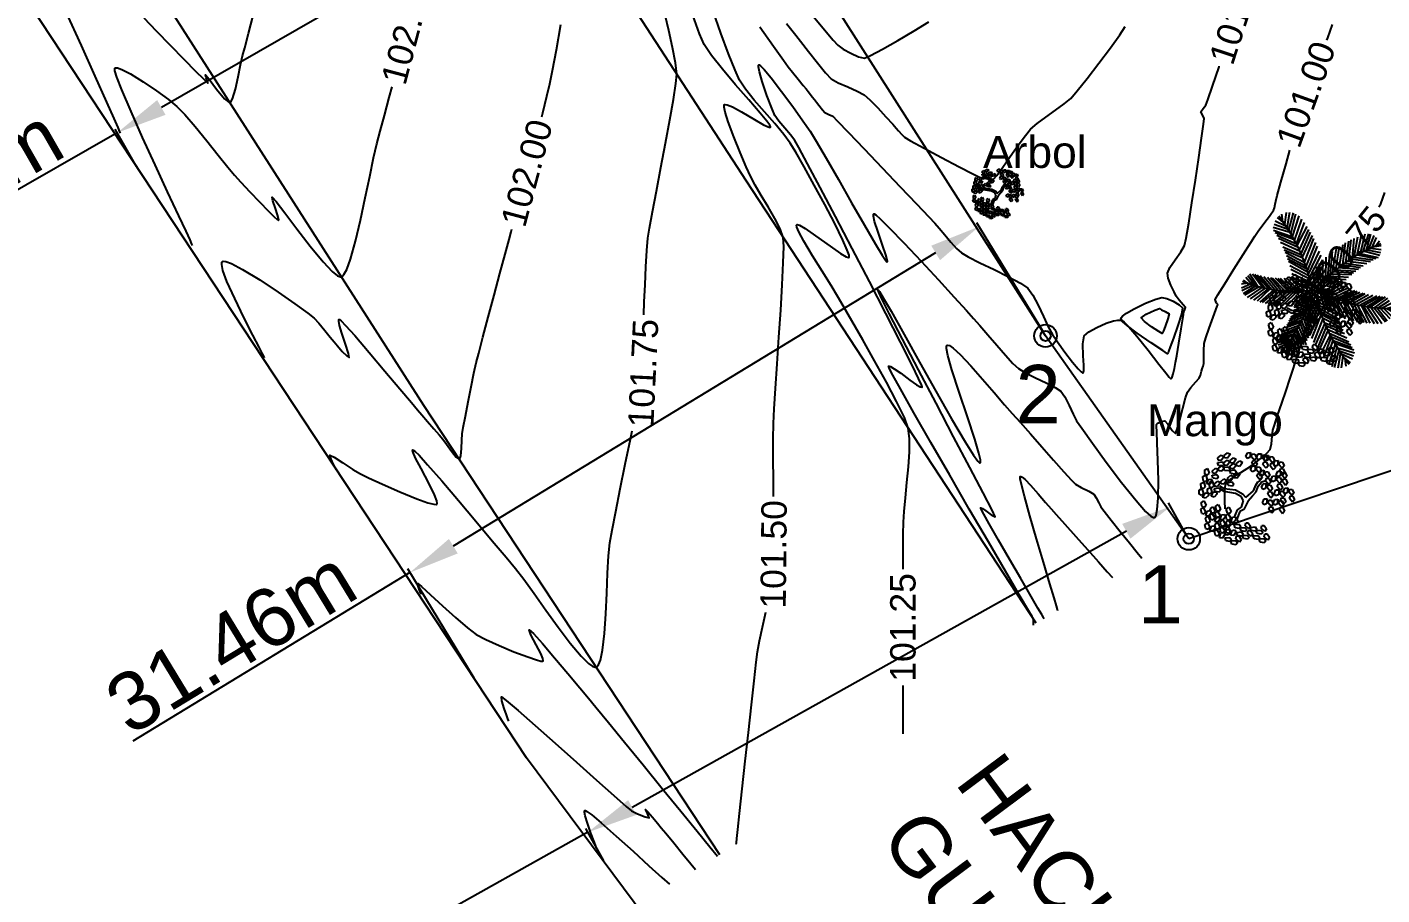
# Model space of a CAD drawing. Header units: millimetres. Extents: x 603733 to 1211550, y 1310999 to 2622648.
# Drawn here: x 603811.1 to 603875, y 1311088.3 to 1311129.2 of the extents above; entities that cross this region are included whole.
import ezdxf
from ezdxf.enums import TextEntityAlignment as Align

# ---------------------------------------------------------------- set-up
doc = ezdxf.new("R2010")
doc.units = ezdxf.units.MM
doc.header["$PDMODE"] = 32
doc.header["$PDSIZE"] = 0.3
for name, color, linetype in [('ARBOL', 3, 'Continuous'), ('BORDE CARRETERA', 8, 'Continuous'), ('CERCO', 6, 'Continuous'), ('CIRCULO', 1, 'Continuous'), ('CONT-MJR', 30, 'Continuous'), ('CONT-MNR', 56, 'Continuous'), ('COTAS', 3, 'Continuous'), ('PTOS PI', 7, 'Continuous'), ('TEXTO 2', 7, 'Continuous'), ('TEXTO ARB', 7, 'Continuous')]:
    doc.layers.add(name, color=color, linetype=linetype)
doc.styles.add('CURVAS DE NIVEL', font='arial.ttf', dxfattribs={"height": 1.2})
doc.styles.add('PI', font='arial.ttf', dxfattribs={"height": 0.4})
doc.styles.add('PUNTOS PI', font='arial.ttf', dxfattribs={"height": 2.75})
doc.dimstyles.new('COTAS LINDEROS', dxfattribs={"dimscale": 40, "dimtxt": 2.75, "dimasz": 0.06, "dimexe": 0.005, "dimexo": 0.005, "dimgap": 0.005, "dimtad": 2, "dimzin": 0, "dimdsep": 46, "dimtxsty": 'PUNTOS PI', "dimcen": 0.09, "dimclrd": 1, "dimclre": 1, "dimclrt": 3, "dimadec": 0, "dimazin": 0, "dimtfac": 1, "dimtofl": 0, "dimtmove": 0, "dimatfit": 3, "dimldrblk": 'ARCHTICK', "dimfxl": 1, "dimtolj": 1, "dimtzin": 0, "dimarcsym": 0})

# ---------------------------------------------------------------- blocks, each defined once
blk = doc.blocks.new('*U85')
at = {"layer": 'CONT-MJR', "elevation": 100.5, "flags": 128}
blk.add_lwpolyline([(605730.825, 1311081.598), (605730.807, 1311081.66), (605730.756, 1311081.834), (605730.645, 1311082.207), (605730.444, 1311082.874), (605730.138, 1311083.891), (605729.809, 1311085), (605729.495, 1311086.08), (605729.237, 1311087.01), (605729.097, 1311087.565), (605729.044, 1311087.829), (605729.039, 1311087.919), (605729.046, 1311087.935), (605729.067, 1311087.939), (605729.131, 1311087.91), (605729.274, 1311087.793), (605729.526, 1311087.534), (605729.89, 1311087.123), (605730.237, 1311086.715), (605730.496, 1311086.418), (605730.739, 1311086.149), (605731.153, 1311085.687), (605731.67, 1311085.108), (605732.22, 1311084.49), (605732.738, 1311083.909), (605733.153, 1311083.443), (605733.399, 1311083.167)], dxfattribs=at)
blk = doc.blocks.new('*U86')
at = {"layer": 'CONT-MNR', "elevation": 100.75, "flags": 128}
for points in [[(605745.984, 1311100.675), (605746.067, 1311100.813), (605746.26, 1311101.351)], [(605738.719, 1311086.405), (605738.719, 1311086.43), (605738.717, 1311086.509), (605738.708, 1311086.684), (605738.698, 1311086.977), (605738.705, 1311087.349), (605738.758, 1311087.607), (605738.951, 1311087.795), (605739.281, 1311088.016), (605739.631, 1311088.231), (605739.884, 1311088.397), (605740.116, 1311088.574), (605740.416, 1311088.808), (605740.692, 1311089.041), (605740.85, 1311089.215), (605740.913, 1311089.481), (605740.942, 1311089.839), (605740.974, 1311090.125), (605741.047, 1311090.364), (605741.198, 1311090.819), (605741.393, 1311091.395), (605741.598, 1311091.999), (605741.779, 1311092.534), (605741.904, 1311092.907), (605742.045, 1311093.35), (605742.237, 1311093.956), (605742.432, 1311094.575), (605742.583, 1311095.059), (605742.645, 1311095.258), (605742.646, 1311095.325), (605742.646, 1311095.393), (605742.682, 1311095.575), (605742.76, 1311095.965), (605742.804, 1311096.184)]]:
    blk.add_lwpolyline(points, dxfattribs=at)
at = {"layer": 'CONT-MNR', "color": 2, "insert": (605744.351, 1311098.465, 100.75), "char_height": 1.2, "attachment_point": 5, "rotation": 50.85796, "style": 'CURVAS DE NIVEL'}
blk.add_mtext('{100.75}', dxfattribs=at)
blk = doc.blocks.new('*U87')
at = {"layer": 'CONT-MNR', "elevation": 100.75, "flags": 128}
blk.add_lwpolyline([(605730.173, 1311081.222), (605730.144, 1311081.273), (605730.06, 1311081.417), (605729.88, 1311081.726), (605729.558, 1311082.279), (605729.066, 1311083.122), (605728.531, 1311084.04), (605728.015, 1311084.934), (605727.576, 1311085.701), (605727.322, 1311086.157), (605727.207, 1311086.372), (605727.175, 1311086.444), (605727.173, 1311086.456), (605727.189, 1311086.457), (605727.257, 1311086.424), (605727.419, 1311086.313), (605727.667, 1311086.132), (605727.855, 1311086.032), (605727.709, 1311086.342), (605727.288, 1311087.16), (605726.661, 1311088.36), (605725.897, 1311089.813), (605725.066, 1311091.395), (605724.236, 1311092.976), (605723.478, 1311094.431), (605722.859, 1311095.632), (605722.511, 1311096.326), (605722.36, 1311096.647), (605722.319, 1311096.751), (605722.319, 1311096.767), (605722.332, 1311096.758), (605722.395, 1311096.671), (605722.572, 1311096.381), (605722.939, 1311095.744), (605723.557, 1311094.645), (605724.286, 1311093.34), (605725.056, 1311091.968), (605725.797, 1311090.667), (605726.439, 1311089.577), (605726.834, 1311088.95), (605727.037, 1311088.669), (605727.12, 1311088.588), (605727.144, 1311088.583), (605727.161, 1311088.606), (605727.163, 1311088.72), (605727.094, 1311089.045), (605726.899, 1311089.705), (605726.548, 1311090.764), (605726.156, 1311091.916), (605725.809, 1311092.982), (605725.62, 1311093.653), (605725.558, 1311093.989), (605725.564, 1311094.112), (605725.584, 1311094.138), (605725.614, 1311094.146), (605725.699, 1311094.123), (605725.882, 1311094), (605726.209, 1311093.701), (605726.712, 1311093.169), (605727.266, 1311092.541), (605727.814, 1311091.9), (605728.3, 1311091.329), (605728.667, 1311090.912), (605729.035, 1311090.505), (605729.522, 1311089.955), (605730.069, 1311089.334), (605730.615, 1311088.714), (605731.101, 1311088.166), (605731.465, 1311087.762), (605731.648, 1311087.573), (605731.927, 1311087.417), (605732.286, 1311087.247), (605732.52, 1311087.111), (605732.632, 1311086.935), (605732.747, 1311086.693), (605732.845, 1311086.501), (605733.003, 1311086.297), (605733.337, 1311085.878), (605733.764, 1311085.347), (605734.203, 1311084.803), (605734.569, 1311084.349), (605734.781, 1311084.086)], dxfattribs=at)
blk = doc.blocks.new('*U88')
at = {"layer": 'CONT-MJR', "elevation": 101, "flags": 128}
for points in [[(605743.53, 1311108.543), (605743.571, 1311108.647), (605743.795, 1311109.277)], [(605729.661, 1311080.923), (605729.661, 1311080.932), (605729.661, 1311080.97), (605729.661, 1311081.052), (605729.661, 1311081.119), (605729.666, 1311081.206), (605729.635, 1311081.265), (605729.6, 1311081.328), (605729.439, 1311081.604), (605728.999, 1311082.354), (605728.344, 1311083.474), (605727.536, 1311084.858), (605726.637, 1311086.403), (605725.71, 1311088.002), (605724.816, 1311089.55), (605724.019, 1311090.944), (605723.38, 1311092.077), (605723.025, 1311092.725), (605722.871, 1311093.026), (605722.83, 1311093.125), (605722.828, 1311093.142), (605722.847, 1311093.148), (605722.916, 1311093.127), (605723.086, 1311093.028), (605723.397, 1311092.811), (605723.834, 1311092.492), (605724.146, 1311092.275), (605724.318, 1311092.176), (605724.389, 1311092.156), (605724.408, 1311092.162), (605724.408, 1311092.179), (605724.374, 1311092.275), (605724.243, 1311092.565), (605723.939, 1311093.192), (605723.388, 1311094.288), (605722.697, 1311095.637), (605721.919, 1311097.141), (605721.106, 1311098.699), (605720.314, 1311100.212), (605719.593, 1311101.579), (605718.999, 1311102.701), (605718.583, 1311103.478), (605718.4, 1311103.81), (605718.198, 1311104.07), (605717.919, 1311104.393), (605717.645, 1311104.717), (605717.458, 1311104.983), (605717.305, 1311105.337), (605717.08, 1311105.931), (605716.854, 1311106.588), (605716.723, 1311107.041), (605716.677, 1311107.277), (605716.68, 1311107.364), (605716.693, 1311107.383), (605716.713, 1311107.382), (605716.783, 1311107.333), (605716.954, 1311107.156), (605717.276, 1311106.767), (605717.774, 1311106.119), (605718.301, 1311105.404), (605718.774, 1311104.742), (605719.115, 1311104.253), (605719.407, 1311103.777), (605719.874, 1311102.973), (605720.452, 1311101.964), (605721.076, 1311100.869), (605721.683, 1311099.812), (605722.208, 1311098.912), (605722.527, 1311098.387), (605722.686, 1311098.147), (605722.746, 1311098.076), (605722.76, 1311098.07), (605722.77, 1311098.086), (605722.763, 1311098.171), (605722.698, 1311098.409), (605722.543, 1311098.866), (605722.314, 1311099.518), (605722.165, 1311099.981), (605722.108, 1311100.228), (605722.109, 1311100.321), (605722.123, 1311100.341), (605722.142, 1311100.34), (605722.221, 1311100.288), (605722.433, 1311100.101), (605722.859, 1311099.681), (605723.558, 1311098.956), (605724.36, 1311098.102), (605725.178, 1311097.219), (605725.922, 1311096.409), (605726.505, 1311095.771), (605726.838, 1311095.406), (605727.134, 1311095.072), (605727.514, 1311094.629), (605727.931, 1311094.141), (605728.34, 1311093.67), (605728.697, 1311093.28), (605728.956, 1311093.035), (605729.291, 1311092.83), (605729.76, 1311092.597), (605730.262, 1311092.361), (605730.695, 1311092.145), (605730.957, 1311091.973), (605731.147, 1311091.695), (605731.347, 1311091.294), (605731.539, 1311090.883), (605731.703, 1311090.574), (605731.947, 1311090.222), (605732.448, 1311089.517), (605733.107, 1311088.61), (605733.827, 1311087.653), (605734.51, 1311086.798), (605734.963, 1311086.288), (605735.216, 1311086.06), (605735.332, 1311085.998), (605735.372, 1311085.998), (605735.403, 1311086.019), (605735.456, 1311086.117), (605735.513, 1311086.384), (605735.555, 1311086.919), (605735.565, 1311087.77), (605735.544, 1311088.69), (605735.512, 1311089.533), (605735.491, 1311090.055), (605735.483, 1311090.31), (605735.484, 1311090.398), (605735.487, 1311090.413), (605735.506, 1311090.433), (605735.575, 1311090.479), (605735.715, 1311090.542), (605735.867, 1311090.573), (605736.012, 1311090.406), (605736.222, 1311090.117), (605736.375, 1311089.974), (605736.456, 1311090.168), (605736.583, 1311090.621), (605736.724, 1311091.173), (605736.852, 1311091.661), (605736.936, 1311091.925), (605737.107, 1311092.146), (605737.343, 1311092.404), (605737.49, 1311092.577), (605737.549, 1311092.725), (605737.607, 1311092.914), (605737.641, 1311093.03), (605737.682, 1311093.152), (605737.718, 1311093.274), (605737.717, 1311093.492), (605737.713, 1311093.891), (605737.73, 1311094.216), (605737.811, 1311094.484), (605737.972, 1311094.948), (605738.157, 1311095.461), (605738.285, 1311095.809), (605738.349, 1311095.984), (605738.37, 1311096.043), (605738.373, 1311096.052), (605738.371, 1311096.055), (605738.359, 1311096.071), (605738.33, 1311096.105), (605738.305, 1311096.135), (605738.271, 1311096.215), (605738.241, 1311096.304), (605738.371, 1311096.517), (605738.698, 1311097.039), (605739.129, 1311097.723), (605739.572, 1311098.424), (605739.934, 1311098.995), (605740.124, 1311099.29), (605740.286, 1311099.521), (605740.505, 1311099.823), (605740.704, 1311100.096), (605740.809, 1311100.239), (605740.915, 1311100.367), (605741.011, 1311100.499), (605741.044, 1311100.62), (605741.079, 1311100.797), (605741.109, 1311100.94), (605741.182, 1311101.206), (605741.356, 1311101.836), (605741.597, 1311102.703), (605741.778, 1311103.352)]]:
    blk.add_lwpolyline(points, dxfattribs=at)
at = {"layer": 'CONT-MJR', "color": 2, "insert": (605742.541, 1311105.989, 101), "char_height": 1.2, "attachment_point": 5, "rotation": 70.09814, "style": 'CURVAS DE NIVEL'}
blk.add_mtext('{101.00}', dxfattribs=at)
blk = doc.blocks.new('*U89')
at = {"layer": 'CONT-MJR', "elevation": 101, "flags": 128}
blk.add_lwpolyline([(605735.81, 1311094.813), (605735.807, 1311094.806), (605735.796, 1311094.78), (605735.772, 1311094.727), (605735.748, 1311094.684), (605735.588, 1311094.783), (605735.245, 1311095.013), (605734.906, 1311095.264), (605734.757, 1311095.43), (605734.985, 1311095.597), (605735.4, 1311095.788), (605735.626, 1311095.878), (605735.667, 1311095.844), (605735.709, 1311095.807), (605735.882, 1311095.737), (605736.071, 1311095.624), (605736.016, 1311095.388), (605735.886, 1311095.015)], close=True, dxfattribs=at)
blk = doc.blocks.new('*U90')
at = {"layer": 'CONT-MJR', "elevation": 101, "flags": 128}
blk.add_lwpolyline([(605709.021, 1311070.408), (605709.011, 1311070.438), (605708.977, 1311070.53), (605708.9, 1311070.735), (605708.767, 1311071.09), (605708.597, 1311071.573), (605708.497, 1311071.908), (605708.463, 1311072.087), (605708.467, 1311072.157), (605708.479, 1311072.173), (605708.498, 1311072.172), (605708.58, 1311072.126), (605708.803, 1311071.958), (605709.249, 1311071.584), (605709.964, 1311070.955), (605710.754, 1311070.243), (605711.509, 1311069.556), (605712.118, 1311069), (605712.472, 1311068.68)], dxfattribs=at)
blk = doc.blocks.new('*U91')
at = {"layer": 'CONT-MNR', "elevation": 101.25, "flags": 128}
for points in [[(605723.51, 1311083.557), (605723.511, 1311084.244), (605723.516, 1311085.213), (605723.523, 1311085.78), (605723.555, 1311086.288), (605723.617, 1311086.929), (605723.691, 1311087.648), (605723.759, 1311088.392), (605723.805, 1311089.104), (605723.809, 1311089.731), (605723.756, 1311090.217), (605723.57, 1311090.72), (605723.206, 1311091.476), (605722.719, 1311092.398), (605722.167, 1311093.4), (605721.604, 1311094.393), (605721.088, 1311095.29), (605720.674, 1311096.006), (605720.419, 1311096.453), (605720.119, 1311096.955), (605719.695, 1311097.629), (605719.233, 1311098.365), (605718.82, 1311099.051), (605718.582, 1311099.49), (605718.487, 1311099.716), (605718.474, 1311099.805), (605718.484, 1311099.828), (605718.513, 1311099.838), (605718.621, 1311099.805), (605718.888, 1311099.65), (605719.376, 1311099.309), (605720.061, 1311098.809), (605720.55, 1311098.469), (605720.82, 1311098.314), (605720.931, 1311098.282), (605720.961, 1311098.292), (605720.969, 1311098.312), (605720.957, 1311098.398), (605720.875, 1311098.63), (605720.665, 1311099.101), (605720.279, 1311099.879), (605719.81, 1311100.779), (605719.31, 1311101.704), (605718.836, 1311102.559), (605718.442, 1311103.249), (605718.183, 1311103.677), (605717.873, 1311104.093), (605717.445, 1311104.602), (605716.96, 1311105.159), (605716.481, 1311105.718), (605716.069, 1311106.234), (605715.787, 1311106.661), (605715.576, 1311107.127), (605715.269, 1311107.9), (605714.908, 1311108.868), (605714.539, 1311109.921)], [(605716.746, 1311109.168), (605717.386, 1311108.265), (605717.857, 1311107.596), (605718.079, 1311107.286), (605718.281, 1311107.037), (605718.55, 1311106.71), (605718.796, 1311106.411), (605718.931, 1311106.246), (605719.023, 1311106.124), (605719.135, 1311105.972), (605719.215, 1311105.867), (605719.32, 1311105.738), (605719.425, 1311105.611), (605719.533, 1311105.471), (605719.697, 1311105.262), (605719.819, 1311105.124), (605720.002, 1311105.035), (605720.187, 1311104.948), (605720.403, 1311104.728), (605720.931, 1311104.18), (605721.67, 1311103.409), (605722.519, 1311102.52), (605723.378, 1311101.619), (605724.146, 1311100.811), (605724.724, 1311100.203), (605725.009, 1311099.9), (605725.218, 1311099.661), (605725.48, 1311099.347), (605725.764, 1311099.012), (605726.036, 1311098.71), (605726.263, 1311098.496), (605726.582, 1311098.311), (605727.136, 1311098.035), (605727.81, 1311097.71), (605728.489, 1311097.374), (605729.055, 1311097.069), (605729.394, 1311096.835), (605729.632, 1311096.506), (605729.885, 1311096.027), (605730.136, 1311095.495), (605730.368, 1311095.003), (605730.562, 1311094.647), (605730.806, 1311094.291), (605731.149, 1311093.812), (605731.515, 1311093.332), (605731.773, 1311093.026), (605731.92, 1311092.883), (605731.987, 1311092.842), (605732.009, 1311092.841), (605732.029, 1311092.859), (605732.051, 1311092.948), (605732.051, 1311093.19), (605732.02, 1311093.631), (605731.992, 1311094.206), (605732.055, 1311094.584), (605732.276, 1311094.771), (605732.658, 1311094.982), (605733.104, 1311095.173), (605733.444, 1311095.282), (605733.658, 1311095.324), (605733.77, 1311095.328), (605733.814, 1311095.321), (605733.852, 1311095.305), (605733.958, 1311095.224), (605734.177, 1311095.001), (605734.551, 1311094.564), (605735.08, 1311093.901), (605735.588, 1311093.245), (605735.916, 1311092.827), (605736.083, 1311092.624), (605736.146, 1311092.56), (605736.16, 1311092.553), (605736.177, 1311092.564), (605736.211, 1311092.623), (605736.262, 1311092.78), (605736.324, 1311093.046), (605736.38, 1311093.316), (605736.434, 1311093.63), (605736.531, 1311094.229), (605736.64, 1311094.912), (605736.73, 1311095.477), (605736.769, 1311095.722), (605736.809, 1311095.824), (605736.84, 1311095.924), (605736.742, 1311096.046), (605736.55, 1311096.269), (605736.405, 1311096.461), (605736.305, 1311096.653), (605736.16, 1311096.967), (605736.035, 1311097.299), (605735.99, 1311097.548), (605736.111, 1311097.803), (605736.364, 1311098.165), (605736.634, 1311098.541), (605736.807, 1311098.843), (605736.881, 1311099.188), (605737.002, 1311099.903), (605737.153, 1311100.861), (605737.315, 1311101.936), (605737.472, 1311102.999), (605737.605, 1311103.924), (605737.697, 1311104.583), (605737.728, 1311104.85), (605737.646, 1311105.011), (605737.576, 1311105.166), (605737.68, 1311105.315), (605737.807, 1311105.47), (605737.9, 1311105.729), (605738.121, 1311106.37), (605738.43, 1311107.278), (605738.443, 1311107.316)], [(605723.51, 1311075.793), (605723.51, 1311075.873), (605723.51, 1311076.092), (605723.51, 1311076.549), (605723.509, 1311077.365), (605723.508, 1311078.066)]]:
    blk.add_lwpolyline(points, dxfattribs=at)
at = {"layer": 'CONT-MNR', "color": 2, "char_height": 1.2, "attachment_point": 5, "style": 'CURVAS DE NIVEL'}
for insert, rotation in [((605739.314, 1311109.919, 101.25), 71.76088), ((605723.507, 1311080.812, 101.25), 90.00215)]:
    blk.add_mtext('{101.25}', dxfattribs=dict(at, insert=insert, rotation=rotation))
blk = doc.blocks.new('*U92')
at = {"layer": 'CONT-MNR', "elevation": 101.25, "flags": 128}
blk.add_lwpolyline([(605736.018, 1311093.77), (605736.016, 1311093.767), (605736.008, 1311093.749), (605736.002, 1311093.738), (605735.771, 1311093.886), (605735.219, 1311094.248), (605734.563, 1311094.703), (605734.108, 1311095.05), (605733.878, 1311095.26), (605733.804, 1311095.361), (605733.796, 1311095.398), (605733.807, 1311095.431), (605733.871, 1311095.509), (605734.058, 1311095.649), (605734.425, 1311095.86), (605734.963, 1311096.118), (605735.449, 1311096.317), (605735.731, 1311096.396), (605735.963, 1311096.342), (605736.27, 1311096.211), (605736.55, 1311096.048), (605736.702, 1311095.898), (605736.658, 1311095.612), (605736.492, 1311095.076), (605736.279, 1311094.471), (605736.127, 1311094.057), (605736.048, 1311093.849), (605736.022, 1311093.78)], close=True, dxfattribs=at)
blk = doc.blocks.new('*U94')
at = {"layer": 'CONT-MNR', "elevation": 101.25, "flags": 128}
blk.add_lwpolyline([(605704.886, 1311076.392), (605704.878, 1311076.417), (605704.847, 1311076.499), (605704.778, 1311076.683), (605704.666, 1311076.988), (605704.551, 1311077.347), (605704.537, 1311077.529), (605704.764, 1311077.362), (605705.327, 1311076.883), (605706.131, 1311076.18), (605707.08, 1311075.34), (605708.081, 1311074.451), (605709.037, 1311073.6), (605709.853, 1311072.874), (605710.435, 1311072.361), (605710.688, 1311072.147), (605710.972, 1311072.01), (605711.33, 1311071.867), (605711.522, 1311071.818), (605711.439, 1311072.018), (605711.35, 1311072.207), (605711.452, 1311072.106), (605711.668, 1311071.857), (605711.91, 1311071.569), (605712.09, 1311071.352), (605712.303, 1311071.094), (605712.677, 1311070.637), (605713.106, 1311070.111), (605713.484, 1311069.648), (605713.705, 1311069.376)], dxfattribs=at)
blk = doc.blocks.new('*U95')
at = {"layer": 'CONT-MJR', "elevation": 101.5, "flags": 128}
for points in [[(605717.393, 1311087), (605717.386, 1311087.75), (605717.378, 1311088.801), (605717.376, 1311089.725), (605717.385, 1311090.441), (605717.417, 1311091.131), (605717.478, 1311092.101), (605717.557, 1311093.262), (605717.644, 1311094.524), (605717.73, 1311095.798), (605717.803, 1311096.995), (605717.853, 1311098.025), (605717.871, 1311098.799), (605717.845, 1311099.228), (605717.7, 1311099.63), (605717.446, 1311100.127), (605717.131, 1311100.67), (605716.806, 1311101.211), (605716.516, 1311101.702), (605716.311, 1311102.096), (605716.105, 1311102.566), (605715.821, 1311103.236), (605715.517, 1311103.986), (605715.251, 1311104.694), (605715.107, 1311105.149), (605715.057, 1311105.384), (605715.059, 1311105.476), (605715.073, 1311105.5), (605715.101, 1311105.511), (605715.203, 1311105.496), (605715.446, 1311105.392), (605715.882, 1311105.153), (605716.485, 1311104.795), (605716.91, 1311104.553), (605717.139, 1311104.446), (605717.228, 1311104.427), (605717.249, 1311104.436), (605717.252, 1311104.454), (605717.219, 1311104.528), (605717.082, 1311104.72), (605716.767, 1311105.102), (605716.225, 1311105.727), (605715.601, 1311106.442), (605714.982, 1311107.168), (605714.458, 1311107.827), (605714.116, 1311108.339), (605713.898, 1311108.845), (605713.576, 1311109.72)], [(605717.997, 1311109.325), (605718.25, 1311109.02), (605718.446, 1311108.782), (605718.668, 1311108.496), (605719.036, 1311108.016), (605719.461, 1311107.472), (605719.852, 1311106.994), (605720.12, 1311106.713), (605720.444, 1311106.53), (605720.895, 1311106.335), (605721.348, 1311106.143), (605721.679, 1311105.966), (605721.944, 1311105.726), (605722.314, 1311105.344), (605722.702, 1311104.925), (605723.02, 1311104.573), (605723.181, 1311104.395), (605723.299, 1311104.256), (605723.445, 1311104.085), (605723.571, 1311103.957), (605723.859, 1311103.794), (605724.503, 1311103.445), (605725.327, 1311103.005), (605726.154, 1311102.567), (605726.809, 1311102.227), (605727.114, 1311102.078), (605727.326, 1311102.025), (605727.594, 1311101.983), (605727.792, 1311101.994), (605727.937, 1311102.16), (605728.215, 1311102.543), (605728.569, 1311103.048), (605728.944, 1311103.58), (605729.284, 1311104.043), (605729.532, 1311104.343), (605729.834, 1311104.603), (605730.25, 1311104.909), (605730.704, 1311105.232), (605731.121, 1311105.538), (605731.424, 1311105.797), (605731.726, 1311106.145), (605732.202, 1311106.738), (605732.758, 1311107.457), (605733.305, 1311108.184), (605733.749, 1311108.802), (605734, 1311109.19)], [(605715.631, 1311070.568), (605715.639, 1311070.644), (605715.661, 1311070.848), (605715.707, 1311071.272), (605715.788, 1311072.024), (605715.912, 1311073.186), (605716.054, 1311074.499), (605716.201, 1311075.857), (605716.344, 1311077.158), (605716.471, 1311078.295), (605716.572, 1311079.166), (605716.637, 1311079.665), (605716.731, 1311080.174), (605716.867, 1311080.82), (605717.022, 1311081.526)]]:
    blk.add_lwpolyline(points, dxfattribs=at)
at = {"layer": 'CONT-MJR', "color": 2, "insert": (605717.402, 1311084.261, 101.5), "char_height": 1.2, "attachment_point": 5, "rotation": 89.39032, "style": 'CURVAS DE NIVEL'}
blk.add_mtext('{101.50}', dxfattribs=at)
blk = doc.blocks.new('*U96')
at = {"layer": 'CONT-MJR', "elevation": 101.5, "flags": 128}
blk.add_lwpolyline([(605700.751, 1311082.375), (605700.746, 1311082.391), (605700.725, 1311082.448), (605700.678, 1311082.572), (605700.615, 1311082.755), (605700.595, 1311082.885), (605700.768, 1311082.741), (605701.185, 1311082.356), (605701.749, 1311081.833), (605702.363, 1311081.275), (605702.93, 1311080.788), (605703.351, 1311080.473), (605703.797, 1311080.239), (605704.426, 1311079.954), (605705.124, 1311079.664), (605705.779, 1311079.415), (605706.195, 1311079.277), (605706.406, 1311079.225), (605706.485, 1311079.22), (605706.504, 1311079.228), (605706.513, 1311079.253), (605706.494, 1311079.351), (605706.395, 1311079.585), (605706.188, 1311079.986), (605705.935, 1311080.463), (605705.853, 1311080.699), (605706.047, 1311080.528), (605706.479, 1311080.046), (605707.053, 1311079.376), (605707.672, 1311078.641), (605708.236, 1311077.964), (605708.65, 1311077.47), (605708.998, 1311077.049), (605709.59, 1311076.327), (605710.357, 1311075.39), (605711.229, 1311074.322), (605712.138, 1311073.209), (605713.014, 1311072.135), (605713.787, 1311071.186), (605714.389, 1311070.448), (605714.751, 1311070.005)], dxfattribs=at)
blk = doc.blocks.new('*U97')
at = {"layer": 'CONT-MNR', "elevation": 101.75, "flags": 128}
for points in [[(605711.263, 1311095.567), (605711.286, 1311096.186), (605711.321, 1311096.996), (605711.363, 1311097.839), (605711.411, 1311098.606), (605711.461, 1311099.186), (605711.535, 1311099.663), (605711.675, 1311100.437), (605711.861, 1311101.421), (605712.073, 1311102.53), (605712.29, 1311103.678), (605712.494, 1311104.779), (605712.662, 1311105.747), (605712.777, 1311106.497), (605712.817, 1311106.943), (605712.759, 1311107.477), (605712.625, 1311108.203), (605712.451, 1311108.995), (605712.277, 1311109.727)], [(605719.268, 1311109.684), (605719.792, 1311109.034), (605720.2, 1311108.542), (605720.42, 1311108.303), (605720.68, 1311108.127), (605721.039, 1311107.925), (605721.405, 1311107.76), (605721.685, 1311107.696), (605721.976, 1311107.815), (605722.539, 1311108.114), (605723.259, 1311108.526), (605724.025, 1311108.979), (605724.723, 1311109.404)], [(605696.755, 1311088.231), (605696.744, 1311088.254), (605696.704, 1311088.333), (605696.614, 1311088.507), (605696.491, 1311088.763), (605696.439, 1311088.952), (605696.639, 1311088.855), (605697.055, 1311088.586), (605697.524, 1311088.277), (605697.885, 1311088.061), (605698.255, 1311087.883), (605698.926, 1311087.574), (605699.74, 1311087.213), (605700.543, 1311086.883), (605701.071, 1311086.695), (605701.348, 1311086.626), (605701.457, 1311086.624), (605701.485, 1311086.638), (605701.5, 1311086.671), (605701.487, 1311086.791), (605701.38, 1311087.078), (605701.127, 1311087.595), (605700.746, 1311088.31), (605700.486, 1311088.809), (605700.369, 1311089.072), (605700.347, 1311089.17), (605700.357, 1311089.191), (605700.374, 1311089.189), (605700.448, 1311089.135), (605700.648, 1311088.939), (605701.054, 1311088.497), (605701.728, 1311087.727), (605702.514, 1311086.806), (605703.334, 1311085.833), (605704.109, 1311084.906), (605704.76, 1311084.125), (605705.209, 1311083.587), (605705.596, 1311083.087), (605706.088, 1311082.406), (605706.644, 1311081.623), (605707.225, 1311080.816), (605707.792, 1311080.065), (605708.305, 1311079.448), (605708.65, 1311079.105), (605708.858, 1311078.961), (605708.967, 1311078.929), (605709.012, 1311078.934), (605709.053, 1311078.954), (605709.126, 1311079.039), (605709.22, 1311079.27), (605709.319, 1311079.739), (605709.409, 1311080.524), (605709.47, 1311081.448), (605709.515, 1311082.425), (605709.554, 1311083.369), (605709.6, 1311084.193), (605709.662, 1311084.811), (605709.767, 1311085.411), (605709.937, 1311086.287), (605710.15, 1311087.352), (605710.388, 1311088.519), (605710.63, 1311089.7), (605710.711, 1311090.097)]]:
    blk.add_lwpolyline(points, dxfattribs=at)
at = {"layer": 'CONT-MNR', "color": 2, "insert": (605711.244, 1311092.82, 101.75), "char_height": 1.2, "attachment_point": 5, "rotation": 87.29875, "style": 'CURVAS DE NIVEL'}
blk.add_mtext('{101.75}', dxfattribs=at)
blk = doc.blocks.new('*U98')
at = {"layer": 'CONT-MJR', "elevation": 102, "flags": 128}
for points in [[(605706.441, 1311104.918), (605706.493, 1311105.12), (605706.688, 1311105.895), (605706.826, 1311106.486), (605706.951, 1311107.114), (605707.135, 1311108.092), (605707.353, 1311109.291)], [(605693.354, 1311093.537), (605693.331, 1311093.588), (605693.259, 1311093.734), (605693.097, 1311094.05), (605692.806, 1311094.611), (605692.376, 1311095.452), (605691.941, 1311096.338), (605691.577, 1311097.151), (605691.387, 1311097.67), (605691.329, 1311097.943), (605691.34, 1311098.055), (605691.361, 1311098.087), (605691.397, 1311098.104), (605691.516, 1311098.096), (605691.796, 1311097.993), (605692.318, 1311097.717), (605693.125, 1311097.22), (605693.988, 1311096.644), (605694.785, 1311096.087), (605695.394, 1311095.645), (605695.694, 1311095.416), (605695.922, 1311095.176), (605696.198, 1311094.84), (605696.457, 1311094.511), (605696.635, 1311094.294), (605696.802, 1311094.102), (605697.024, 1311093.848), (605697.232, 1311093.632), (605697.352, 1311093.558), (605697.317, 1311093.755), (605697.177, 1311094.19), (605697.006, 1311094.708), (605696.897, 1311095.075), (605696.856, 1311095.27), (605696.857, 1311095.342), (605696.868, 1311095.358), (605696.886, 1311095.353), (605696.966, 1311095.289), (605697.181, 1311095.07), (605697.609, 1311094.594), (605698.292, 1311093.802), (605699.039, 1311092.919), (605699.74, 1311092.082), (605700.287, 1311091.426), (605700.569, 1311091.09), (605700.779, 1311090.848), (605701.055, 1311090.53), (605701.346, 1311090.195), (605701.601, 1311089.9), (605701.769, 1311089.704), (605701.95, 1311089.461), (605702.185, 1311089.133), (605702.407, 1311088.85), (605702.553, 1311088.744), (605702.617, 1311088.91), (605702.648, 1311089.263), (605702.665, 1311089.659), (605702.687, 1311089.957), (605702.739, 1311090.247), (605702.839, 1311090.781), (605702.97, 1311091.457), (605703.111, 1311092.172), (605703.244, 1311092.823), (605703.35, 1311093.31), (605703.465, 1311093.768), (605703.663, 1311094.522), (605703.915, 1311095.469), (605704.194, 1311096.505), (605704.47, 1311097.529), (605704.716, 1311098.437), (605704.903, 1311099.128), (605705.003, 1311099.497), (605705.037, 1311099.624)]]:
    blk.add_lwpolyline(points, dxfattribs=at)
at = {"layer": 'CONT-MJR', "color": 2, "insert": (605705.742, 1311102.27, 102), "char_height": 1.2, "attachment_point": 5, "rotation": 75.0023, "style": 'CURVAS DE NIVEL'}
blk.add_mtext('{102.00}', dxfattribs=at)
blk = doc.blocks.new('*U99')
at = {"layer": 'CONT-MNR', "elevation": 102.25, "flags": 128}
blk.add_lwpolyline([(605689.954, 1311098.843), (605689.923, 1311098.913), (605689.834, 1311099.108), (605689.644, 1311099.518), (605689.302, 1311100.25), (605688.773, 1311101.383), (605688.184, 1311102.654), (605687.589, 1311103.953), (605687.046, 1311105.17), (605686.61, 1311106.194), (605686.376, 1311106.801), (605686.287, 1311107.094), (605686.274, 1311107.2), (605686.284, 1311107.223), (605686.312, 1311107.237), (605686.404, 1311107.233), (605686.619, 1311107.157), (605687.015, 1311106.951), (605687.618, 1311106.578), (605688.25, 1311106.148), (605688.814, 1311105.736), (605689.213, 1311105.417), (605689.582, 1311105.039), (605690.074, 1311104.464), (605690.622, 1311103.791), (605691.16, 1311103.118), (605691.62, 1311102.544), (605691.936, 1311102.168), (605692.238, 1311101.837), (605692.653, 1311101.389), (605693.111, 1311100.904), (605693.537, 1311100.463), (605693.809, 1311100.197), (605693.947, 1311100.075), (605693.999, 1311100.041), (605694.012, 1311100.04), (605694.02, 1311100.053), (605694.015, 1311100.118), (605693.969, 1311100.288), (605693.866, 1311100.588), (605693.743, 1311100.952), (605693.718, 1311101.133), (605693.895, 1311100.93), (605694.306, 1311100.383), (605694.87, 1311099.63), (605695.502, 1311098.812), (605696.12, 1311098.069), (605696.549, 1311097.623), (605696.804, 1311097.421), (605696.932, 1311097.368), (605696.982, 1311097.368), (605697.022, 1311097.386), (605697.104, 1311097.471), (605697.233, 1311097.711), (605697.413, 1311098.208), (605697.646, 1311099.048), (605697.88, 1311100.042), (605698.107, 1311101.093), (605698.317, 1311102.108), (605698.505, 1311102.991), (605698.66, 1311103.648), (605698.82, 1311104.248), (605699.019, 1311104.991), (605699.243, 1311105.831), (605699.378, 1311106.336)], dxfattribs=at)
at = {"layer": 'CONT-MNR', "color": 2, "insert": (605700.085, 1311108.988, 102.25), "char_height": 1.2, "attachment_point": 5, "rotation": 75.13187, "style": 'CURVAS DE NIVEL'}
blk.add_mtext('{102.25}', dxfattribs=at)
blk = doc.blocks.new('*U100')
at = {"layer": 'CONT-MJR', "elevation": 102.5, "flags": 128}
for points in [[(605686.554, 1311104.148), (605686.523, 1311104.219), (605686.435, 1311104.415), (605686.246, 1311104.839), (605685.9, 1311105.611), (605685.347, 1311106.844), (605684.701, 1311108.285), (605684.006, 1311109.842)], [(605687.656, 1311109.592), (605688.233, 1311108.988), (605688.887, 1311108.312), (605689.538, 1311107.646), (605690.107, 1311107.071), (605690.447, 1311106.731), (605690.609, 1311106.575), (605690.663, 1311106.526), (605690.672, 1311106.521), (605690.675, 1311106.535), (605690.656, 1311106.609), (605690.601, 1311106.77), (605690.567, 1311106.908), (605690.733, 1311106.7), (605691.086, 1311106.231), (605691.468, 1311105.768), (605691.723, 1311105.575), (605691.843, 1311105.776), (605691.974, 1311106.234), (605692.104, 1311106.815), (605692.222, 1311107.382), (605692.317, 1311107.798), (605692.417, 1311108.186), (605692.589, 1311108.856), (605692.809, 1311109.71)]]:
    blk.add_lwpolyline(points, dxfattribs=at)
blk = doc.blocks.new('*D142')
at = {"layer": 'COTAS', "color": 1, "lineweight": -2, "transparency": 16777216}
for p, q in [((603865.817, 1311105.251), (603864.965, 1311106.774)), ((603862.968, 1311105.429), (603839.633, 1311092.383)), ((603838.292, 1311089.863), (603837.44, 1311091.387)), ((603837.538, 1311091.212), (603816.859, 1311079.652))]:
    blk.add_line(p, q, dxfattribs=at)
at = {"layer": 'COTAS', "color": 1, "transparency": 16777216}
for points in [[(603862.773, 1311105.778), (603863.163, 1311105.079), (603865.063, 1311106.6)], [(603839.438, 1311092.732), (603839.828, 1311092.034), (603837.538, 1311091.212)]]:
    blk.add_solid(points, dxfattribs=at)
at = {"layer": 'Defpoints', "color": 0, "transparency": 16777216}
for p in [(603865.915, 1311105.076), (603837.538, 1311091.212), (603838.39, 1311089.688)]:
    blk.add_point(p, dxfattribs=at)
at = {"layer": 'COTAS', "color": 3, "transparency": 16777216, "insert": (603821.664, 1311084.177), "char_height": 2.75, "attachment_point": 5, "rotation": 29.20692, "style": 'PUNTOS PI'}
blk.add_mtext('\\A1;31.53m', dxfattribs=at)
blk = doc.blocks.new('_ArchTick')
at = {"color": 0, "linetype": 'ByBlock', "const_width": 0.15}
blk.add_lwpolyline([(-0.5, -0.5), (0.5, 0.5)], dxfattribs=at)
blk = doc.blocks.new('*D144')
at = {"layer": 'COTAS', "color": 1, "lineweight": -2, "transparency": 16777216}
for p, q in [((603859.05, 1311114.825), (603855.91, 1311119.99)), ((603853.963, 1311118.572), (603831.182, 1311104.724)), ((603829.131, 1311103.477), (603816.042, 1311095.521)), ((603832.167, 1311098.484), (603829.027, 1311103.648))]:
    blk.add_line(p, q, dxfattribs=at)
at = {"layer": 'COTAS', "color": 1, "transparency": 16777216}
for points in [[(603853.755, 1311118.914), (603854.171, 1311118.23), (603856.014, 1311119.819)], [(603830.974, 1311105.066), (603831.39, 1311104.382), (603829.131, 1311103.477)]]:
    blk.add_solid(points, dxfattribs=at)
at = {"layer": 'Defpoints', "color": 0, "transparency": 16777216}
for p in [(603859.154, 1311114.654), (603829.131, 1311103.477), (603832.271, 1311098.313)]:
    blk.add_point(p, dxfattribs=at)
at = {"layer": 'COTAS', "color": 3, "transparency": 16777216, "insert": (603820.679, 1311100.218), "char_height": 2.75, "attachment_point": 5, "rotation": 31.29439, "style": 'PUNTOS PI'}
blk.add_mtext('\\A1;31.46m', dxfattribs=at)
blk = doc.blocks.new('*D147')
at = {"layer": 'COTAS', "color": 1, "lineweight": -2, "transparency": 16777216}
for p, q in [((603843.941, 1311138.547), (603842.926, 1311140.317)), ((603840.944, 1311138.949), (603817.393, 1311125.443)), ((603815.311, 1311124.249), (603802.024, 1311116.628)), ((603816.227, 1311122.653), (603815.212, 1311124.422))]:
    blk.add_line(p, q, dxfattribs=at)
at = {"layer": 'COTAS', "color": 1, "transparency": 16777216}
for points in [[(603840.745, 1311139.296), (603841.143, 1311138.602), (603843.025, 1311140.143)], [(603817.194, 1311125.79), (603817.592, 1311125.096), (603815.311, 1311124.249)]]:
    blk.add_solid(points, dxfattribs=at)
at = {"layer": 'Defpoints', "color": 0, "transparency": 16777216}
for p in [(603844.04, 1311138.374), (603815.311, 1311124.249), (603816.326, 1311122.479)]:
    blk.add_point(p, dxfattribs=at)
at = {"layer": 'COTAS', "color": 3, "transparency": 16777216, "insert": (603806.779, 1311121.205), "char_height": 2.75, "attachment_point": 5, "rotation": 29.83547, "style": 'PUNTOS PI'}
blk.add_mtext('\\A1;31.95m', dxfattribs=at)
blk = doc.blocks.new('L', base_point=(1.368, 0.591))
for p, q in [((1.281, 0.65), (1.312, 0.675)), ((1.312, 0.675), (1.342, 0.621)), ((1.275, 0.567), (1.306, 0.592)), ((1.288, 0.517), (1.275, 0.567)), ((1.294, 0.6), (1.281, 0.65)), ((1.317, 0.508), (1.288, 0.517)), ((1.322, 0.591), (1.294, 0.6)), ((1.306, 0.592), (1.336, 0.538)), ((1.336, 0.538), (1.317, 0.508)), ((1.342, 0.621), (1.322, 0.591)), ((1.337, 0.489), (1.356, 0.548)), ((1.356, 0.548), (1.391, 0.554)), ((1.404, 0.527), (1.376, 0.484)), ((1.391, 0.554), (1.404, 0.527)), ((1.376, 0.484), (1.337, 0.489))]:
    blk.add_line(p, q)
blk = doc.blocks.new('TREE-11')
for p, q in [((-28.6, 17.4), (-34.8, 21.1)), ((15.2, 14.4), (18.6, 22.5)), ((18.6, 22.5), (21.7, 27.4)), ((19.3, 12.6), (22.4, 21.4)), ((21.7, 27.4), (25.2, 29.6)), ((22.4, 21.4), (27.6, 27.7)), ((25.2, 29.6), (26.6, 33.6)), ((27.6, 27.7), (33.5, 29.6)), ((-28.6, 13.3), (-35.2, 17.7)), ((-11.4, 15.2), (-28.6, 17.4)), ((-11.7, 10.3), (-28.6, 13.3)), ((-2.4, 5.5), (-11.7, 10.3)), ((0, 8.9), (-11.4, 15.2)), ((0, 0), (-3.1, -10.3)), ((0, 0), (-2.4, 5.5)), ((3.8, 4.1), (0, 8.9)), ((3.8, 4.1), (15.2, 14.4)), ((7.2, -0.7), (13.8, 6.7)), ((13.8, 6.7), (19.3, 12.6)), ((-9, -14), (-13.8, -25.9)), ((-5.2, -16.3), (-9.7, -27.7)), ((-3.1, -10.3), (-9, -14)), ((0.7, -13.7), (-5.2, -16.3)), ((7.2, -0.7), (0.7, -13.7)), ((-9.7, -27.7), (-6.9, -33.6))]:
    blk.add_line(p, q)
for p, xscale, yscale, zscale, rotation in [((-25.5, 58.4), 120, 120, 120, 295.0165150851705), ((-16.6, 51), 120, 120, 120, 295.0165150851705), ((-7.2, 46.2), 120, 120, 120, 295.0165150851705), ((9.3, 58.4), 119.9999999999999, 119.9999999999999, 119.9999999999999, 190.1248425347957), ((25.5, 56.6), 119.9999999999999, 119.9999999999999, 119.9999999999999, 190.1248425347957), ((36.2, 54.3), 119.9999999999999, 119.9999999999999, 119.9999999999999, 190.1248425347957), ((50.4, 46.6), 119.9999999999999, 119.9999999999999, 119.9999999999999, 190.1248425347957), ((-48.6, 36.2), 119.9999999999998, 119.9999999999998, 119.9999999999998, 347.8021081598379), ((-33.8, 39.2), 120, 120, 120, 295.0165150851705), ((-11, 28.5), 120, 120, 120, 295.0165150851705), ((16.6, 38.8), 119.9999999999999, 119.9999999999999, 119.9999999999999, 190.1248425347957), ((29.3, 32.2), 119.9999999999999, 119.9999999999999, 119.9999999999999, 190.1248425347957), ((54.5, 31), 119.9999999999999, 119.9999999999999, 119.9999999999999, 190.1248425347957), ((-54.2, 15.9), 119.9999999999998, 119.9999999999998, 119.9999999999998, 347.8021081598379), ((-41.7, 17.7), 119.9999999999998, 119.9999999999998, 119.9999999999998, 347.8021081598379), ((-30.7, 19.6), 120, 120, 120, 295.0165150851705), ((32.8, 12.2), 119.9999999999999, 119.9999999999999, 119.9999999999999, 190.1248425347957), ((46.9, 23.7), 119.9999999999999, 119.9999999999999, 119.9999999999999, 190.1248425347957), ((64.9, 5.9), 119.9999999999999, 119.9999999999999, 119.9999999999999, 190.1248425347957), ((34.1, -10.3), 119.9999999999999, 119.9999999999999, 119.9999999999999, 190.1248425347957), ((50, -11.1), 119.9999999999999, 119.9999999999999, 119.9999999999999, 190.1248425347957), ((51.7, 3), 119.9999999999999, 119.9999999999999, 119.9999999999999, 190.1248425347957), ((-1.4, -34), 119.9999999999998, 119.9999999999998, 119.9999999999998, 66.16076666471409), ((2.1, -45.5), 119.9999999999998, 119.9999999999998, 119.9999999999998, 66.16076666471409), ((22.4, -38.1), 119.9999999999998, 119.9999999999998, 119.9999999999998, 66.16076666471409), ((-15.2, -53.6), 119.9999999999998, 119.9999999999998, 119.9999999999998, 66.16076666471409), ((26.9, -50.6), 119.9999999999998, 119.9999999999998, 119.9999999999998, 66.16076666471409)]:
    blk.add_blockref('L', p, dxfattribs=dict(xscale=xscale, yscale=yscale, zscale=zscale, rotation=rotation))
at = {"xscale": 120, "yscale": 120, "zscale": 120}
for p in [(-52.1, -10.7), (-38.6, -19.6), (-30.7, -16.3), (-14.8, -20), (-45.9, -33.3), (-31.7, -43.2), (-23.8, -38.8), (-15.2, -39.5)]:
    blk.add_blockref('L', p, dxfattribs=at)
blk = doc.blocks.new('TREE-23')
for p, q in [((-20.1, 47.2), (-30.4, 51.1)), ((-21.6, 49.6), (-29.7, 53.4)), ((-23.8, 52.7), (-28, 56.1)), ((-24.1, 53), (-24.8, 58.7)), ((-22.5, 50.9), (-21.4, 59.9)), ((-20.9, 48.6), (-18.9, 60.1)), ((-19.7, 46.7), (-16.1, 59.6)), ((-18.2, 44.3), (-14.5, 59)), ((-16.9, 42.1), (-11.9, 57.4)), ((-15.3, 39.2), (-9.9, 54.9)), ((-14, 36.6), (-8, 52.4)), ((-18.7, 45), (-31.3, 48.8)), ((-16.6, 41.5), (-30.9, 46.6)), ((-15.5, 39.5), (-29.7, 44.7)), ((-13.8, 36.4), (-28.6, 42.8)), ((-12.6, 34), (-27.3, 40.5)), ((-13.3, 35.3), (-6, 49.5)), ((-11.7, 32.1), (-4.6, 47.3)), ((-10.5, 29.3), (-3.5, 45.4)), ((-9.4, 26.6), (-2, 42.9)), ((-8, 23), (-0.9, 40.7)), ((27.8, 26.2), (28.9, 40.6)), ((28.9, 26.9), (31.8, 41.9)), ((31.2, 28.2), (34.4, 43)), ((33.8, 29.7), (37.2, 44)), ((35.8, 30.8), (39.9, 44)), ((38.2, 31.9), (41.5, 43.7)), ((40, 32.8), (43.9, 42.7)), ((42.4, 33.9), (45.7, 41.4)), ((-11.2, 31), (-25.7, 37.5)), ((-10.1, 28.3), (-24.1, 34.2)), ((-9.1, 26), (-23.1, 31.9)), ((-6.8, 19.8), (0.6, 37.7)), ((-5.8, 16.6), (1.8, 35)), ((-5, 14), (3.3, 31.2)), ((11.2, 13.6), (12.9, 30.9)), ((13, 15.2), (15.9, 33.1)), ((15.4, 17.3), (18.1, 34.6)), ((17.8, 19.2), (20.7, 36.2)), ((20.6, 21.3), (22.6, 37.4)), ((22.8, 22.9), (25, 38.7)), ((25, 24.4), (26.8, 39.6)), ((36.6, 31.1), (48.2, 28.1)), ((38.7, 32.2), (48.5, 30.2)), ((41, 33.3), (49.1, 32.4)), ((44.2, 34.7), (49, 35.3)), ((44.5, 34.7), (47.8, 38.9)), ((-7.8, 22.5), (-22.3, 30.1)), ((-6.8, 19.8), (-21.3, 27.6)), ((-6.1, 17.7), (-20.5, 25.4)), ((-5.3, 15.2), (-19.9, 23.5)), ((-4.7, 12.9), (-18.8, 20.2)), ((-4.3, 11.4), (4.4, 28.3)), ((-3.7, 9.2), (5.6, 24.6)), ((-3, 6), (6.5, 21.3)), ((4.2, 6.7), (3.1, 22)), ((5.8, 8.4), (5.8, 24.7)), ((7.9, 10.5), (8.1, 26.8)), ((9.4, 11.9), (10.8, 29.2)), ((20.1, 20.9), (33.7, 18.9)), ((21.9, 22.3), (35.6, 20.2)), ((24.1, 23.8), (38.4, 22)), ((26.6, 25.4), (41.1, 23.6)), ((28.7, 26.7), (43.2, 24.7)), ((31.4, 28.4), (45, 25.7)), ((33.2, 29.4), (46.8, 26.5)), ((-46.9, 6.2), (-51.7, 11.6)), ((-44.6, 5.5), (-50, 12.7)), ((-42.6, 4.9), (-48.5, 14)), ((-39.3, 4.1), (-46.6, 14.1)), ((-37.5, 3.7), (-44.9, 13.7)), ((-34.7, 3.1), (-43.1, 13.2)), ((-32.5, 2.7), (-41, 12.7)), ((-29.9, 2.3), (-38.3, 12.1)), ((-27.5, 2), (-35.4, 11.6)), ((-25.4, 1.8), (-33.3, 11.4)), ((-22.4, 1.5), (-31.7, 11.2)), ((-20.1, 1.4), (-29.6, 11)), ((-18.3, 1.4), (-27.6, 10.9)), ((-16.1, 1.3), (-25.9, 10.8)), ((-14.1, 1.3), (-23.1, 10.8)), ((-11.9, 1.4), (-20.9, 10.8)), ((-4, 10.3), (-18.1, 17.6)), ((-9.9, 1.5), (-18.1, 10.9)), ((-3.4, 7.9), (-17.3, 14.3)), ((-2.9, 5.6), (-16.7, 11.4)), ((-8, 1.6), (-15.7, 11.1)), ((-5.5, 1.8), (-13.5, 11.3)), ((-2.9, 2.1), (-10.1, 11.8)), ((-2.4, 3.5), (7.4, 17.2)), ((-2, 1.1), (8.1, 13.7)), ((1.1, 3.2), (-1.9, 16.2)), ((2.7, 5), (1, 19.6)), ((8.7, 11.2), (23.1, 10.2)), ((10.4, 12.9), (24.8, 11.8)), ((12.1, 14.4), (27.2, 13.9)), ((13.9, 16), (28.6, 15.1)), ((15.4, 17.3), (30.3, 16.4)), ((17.4, 18.9), (32.2, 17.8)), ((-48.1, 6.6), (-54.9, 3.6)), ((-50.1, 7.3), (-54.8, 6.5)), ((-45.9, 5.9), (-54.5, 1.6)), ((-44.1, 5.3), (-53.5, -0.5)), ((-49.8, 7.2), (-53.4, 9.7)), ((-41.9, 4.7), (-52.6, -1.6)), ((-39.8, 4.2), (-50.7, -3.3)), ((-37.3, 3.6), (-48.3, -4.3)), ((-34.9, 3.1), (-45.9, -5.2)), ((-33.7, 2.9), (-43.2, -6.1)), ((-30.8, 2.4), (-41.1, -6.7)), ((-28.4, 2.1), (-39.4, -7.1)), ((-26, 1.8), (-37.1, -7.7)), ((-22.9, 1.6), (-35.1, -8.1)), ((-20.1, 1.4), (-32.4, -8.5)), ((-17.3, 1.3), (-30, -8.8)), ((-15.1, 1.3), (-26.6, -9.2)), ((-12.8, 1.4), (-24.2, -9.3)), ((-11, 1.4), (-20.9, -9.4)), ((-8.3, 1.6), (-18.1, -9.4)), ((-2.3, 2.6), (-16.2, 8.7)), ((-1.7, -0.6), (-15.6, 4.5)), ((-6.2, 1.7), (-14.7, -9.2)), ((-4.3, 1.9), (-11.8, -8.9)), ((-1.1, 5.6), (-11.2, -5)), ((-0.6, 2.9), (-10.5, -9.8)), ((-0.1, 0.6), (-9.8, -13.3)), ((-2.1, 2.2), (-7.9, -8.3)), ((-3, 0.7), (4.5, -7.8)), ((-1.5, -1.6), (8.8, 8.9)), ((-0.9, 4.6), (13, -0.3)), ((-0.3, 1.4), (13.7, -4.5)), ((1.3, 2.4), (3.2, -10.8)), ((1.7, 3.9), (14.9, 1.2)), ((2.1, 2), (13.4, 9.2)), ((3.5, 1.3), (7.1, -13)), ((3.7, 6.1), (17.4, 4.2)), ((4.7, 0.6), (16.8, 7.4)), ((5.4, 0.3), (10, -14.4)), ((5.6, 8.1), (19, 6)), ((7.1, 9.7), (20.9, 8)), ((7.2, -0.6), (19, 6.3)), ((9.2, -1.5), (21.4, 5.1)), ((11.2, -2.4), (24.3, 3.9)), ((13.5, -3.3), (26.5, 3)), ((15.5, -4.1), (29.5, 1.9)), ((17.8, -4.9), (31.2, 1.3)), ((19.7, -5.5), (33.3, 0.7)), ((22.1, -6.3), (35.6, 0)), ((-5.4, -8.3), (-16.6, -13.4)), ((-4.8, -6.5), (-15.8, -10.8)), ((-4.3, -4.8), (-15.2, -8.6)), ((-3.7, -2.5), (-14.7, -6.6)), ((-3.1, 0), (-14.1, -3.4)), ((0.4, -1.9), (-8.8, -17.3)), ((1.2, -5.1), (-7.9, -20.6)), ((1.8, -7.3), (-6.7, -24.4)), ((-5.6, -9.2), (0.3, -22.6)), ((2.5, -9.9), (-5.6, -27.2)), ((-5.1, -7.5), (1.4, -19.8)), ((-4.4, -5.1), (2.2, -17.3)), ((-3.9, -3.1), (3.1, -14.2)), ((-3.4, -1.3), (3.8, -11.5)), ((0.3, -1.5), (14.2, -7.2)), ((0.9, -3.9), (14.9, -10.1)), ((1.5, -6.2), (15.7, -13.4)), ((2.2, -8.8), (16.4, -15.9)), ((7.5, -0.7), (13.4, -16)), ((10.2, -1.9), (16.3, -17.1)), ((12.1, -2.7), (19.7, -18.3)), ((14.4, -3.7), (22.3, -19.1)), ((16.7, -4.5), (25.9, -20.1)), ((19.7, -5.5), (28.5, -20.7)), ((22.6, -6.5), (31.5, -21.3)), ((25.4, -7.3), (37.3, -0.4)), ((26, -7.4), (33.7, -21.7)), ((27.6, -7.9), (39.6, -1)), ((28.6, -8.1), (36.3, -22)), ((30.2, -8.5), (42.8, -1.6)), ((31.2, -8.7), (38.3, -22.3)), ((33.1, -9.1), (45.9, -2.1)), ((34.4, -9.4), (40.7, -22.4)), ((35.5, -9.6), (48.3, -2.4)), ((35.8, -9.6), (43.8, -22.6)), ((38.4, -10.1), (46.7, -22.6)), ((38.6, -10.1), (50.3, -2.7)), ((40.7, -10.4), (52.3, -2.8)), ((44.4, -10.8), (54.1, -3.8)), ((46.8, -11), (55.2, -5.6)), ((49.4, -11.2), (56.5, -7.4)), ((-8.8, -17.6), (-20.3, -22.8)), ((-8, -15.6), (-19.5, -21)), ((-7.3, -14), (-18.8, -19.3)), ((-6.6, -12.1), (-18.2, -17.8)), ((-6, -10.3), (-17.2, -15.3)), ((-9, -18), (-4.3, -31.9)), ((-8, -15.6), (-3, -29.7)), ((-7, -13.1), (-2, -27.7)), ((-6.3, -11.1), (-0.6, -24.8)), ((3.3, -12.5), (-4, -31)), ((4.4, -15.7), (-2.8, -33.7)), ((5.6, -18.9), (-1.3, -36.7)), ((2.9, -11.2), (17.5, -19.3)), ((3.7, -13.6), (18.2, -21.2)), ((4.4, -15.7), (19, -23.4)), ((5.4, -18.4), (20, -25.8)), ((41.3, -10.5), (49.6, -22.6)), ((43.6, -10.7), (52.2, -21.5)), ((46.2, -11), (53.6, -20.7)), ((48.2, -11.1), (55.4, -19)), ((50.8, -11.3), (56.7, -17.1)), ((52.8, -11.4), (57.6, -10.2)), ((53.1, -11.3), (57.7, -13.9)), ((-14.1, -28), (-25.7, -32.4)), ((-13.1, -26.2), (-24.6, -30.7)), ((-11.9, -24), (-23.3, -28.4)), ((-10.8, -22), (-21.9, -25.9)), ((-10, -20.2), (-21, -24.2)), ((-15.4, -30.2), (-11.8, -42.5)), ((-14.2, -28.2), (-10.3, -40.6)), ((-13.6, -27.2), (-8.6, -38.5)), ((-12.3, -24.8), (-7.4, -36.9)), ((-11.2, -22.7), (-6.5, -35.5)), ((-10.2, -20.7), (-5.3, -33.6)), ((7.1, -22.5), (-0.1, -38.8)), ((8.2, -25.2), (1.4, -41.4)), ((9.5, -27.9), (2.5, -43.2)), ((6.8, -21.9), (20.8, -27.6)), ((7.8, -24.2), (21.9, -30)), ((9, -26.9), (23.5, -33.2)), ((10.4, -29.8), (25.1, -36.2)), ((-18.2, -34.5), (-28.1, -36.9)), ((-16.4, -31.9), (-27.7, -35.2)), ((-19.3, -36.1), (-27.5, -38.7)), ((-20.7, -37.9), (-27.1, -40.5)), ((-15.5, -30.4), (-26.7, -33.8)), ((-22.5, -40.2), (-25.9, -42.7)), ((-21.4, -38.9), (-20.9, -45.9)), ((-20.1, -37.1), (-19, -46.1)), ((-19.1, -35.8), (-16.8, -45.9)), ((-17.8, -33.9), (-15.5, -45.5)), ((-16.7, -32.3), (-13.5, -44.4)), ((11.1, -31.1), (4, -45.4)), ((11.8, -32.5), (6, -48.3)), ((13.2, -35.1), (7.9, -50.8)), ((14.8, -37.9), (9.9, -53.3)), ((11.6, -32.2), (26.4, -38.5)), ((16.1, -40), (12.5, -54.8)), ((13.3, -35.3), (27.6, -40.4)), ((14.4, -37.3), (28.8, -42.2)), ((-22.7, -40.4), (-23.5, -44.8)), ((17.6, -42.5), (14.2, -55.4)), ((16.6, -40.8), (29.3, -44.5)), ((18.9, -44.3), (16.9, -55.9)), ((18, -43), (28.4, -46.7)), ((20.5, -46.7), (19.4, -55.7)), ((19.6, -45.3), (27.7, -49)), ((21.8, -48.5), (26, -51.8)), ((22.1, -48.7), (22.8, -54.4))]:
    blk.add_line(p, q)
for centre, radius, start, end in [((-126.2, -21), 126.2, 8.5439, 38.2906), ((88.5, -71.1), 114.7, 110.1895, 139.9362), ((-15.6, 104.5), 103.2, 248.0996, 277.8463), ((-98.3, 21), 97.5, 318.5391, 348.2858), ((123.4, 26.3), 126.2, 189.1509, 218.8976), ((55.8, 103.3), 114.7, 241.292, 271.0387)]:
    blk.add_arc(centre, radius, start, end)

msp = doc.modelspace()

# ---------------------------------------------------------------- linework, layer by layer
at = {"elevation": 100}
msp.add_lwpolyline([(603865.915, 1311105.076), (603859.154, 1311114.654), (603844.01, 1311138.422), (603837.411, 1311148.594), (603830.217, 1311159.636), (603815.91, 1311181.691), (603812.531, 1311189.66), (603816.158, 1311191.551), (603826.098, 1311194.166), (603844.089, 1311197.491), (603866.901, 1311202.108), (603895.836, 1311207.172), (603926.562, 1311212.857), (603933.513, 1311188.868), (603945.706, 1311148.503), (603950.421, 1311133.3), (603915.761, 1311121.759), (603908.471, 1311119.399), (603892.56, 1311114.023)], close=True, dxfattribs=at)
at = {"layer": 'BORDE CARRETERA'}
for points in [[(603799.672, 1311192.661), (603804.171, 1311185.549), (603814.159, 1311170.232), (603822.676, 1311156.895), (603833.664, 1311139.437), (603845.011, 1311121.971), (603858.699, 1311101.102)], [(603843.766, 1311090.141), (603829.789, 1311111.371), (603817.756, 1311130.149), (603806.707, 1311147.495), (603798.311, 1311160.563), (603787.956, 1311176.72), (603783.413, 1311184.005)]]:
    msp.add_lwpolyline(points, dxfattribs=at)
at = {"layer": 'CERCO', "elevation": 100}
msp.add_lwpolyline([(603858.607, 1311062.542), (603834.631, 1311094.736), (603807.886, 1311135.272), (603797.456, 1311151.737), (603778.752, 1311181.382)], dxfattribs=at)
at = {"layer": 'CIRCULO'}
for centre, radius in [((603859.154, 1311114.654, 100), 0.532), ((603859.154, 1311114.654, 100), 0.243), ((603865.915, 1311105.076, 100), 0.532), ((603865.915, 1311105.076, 100), 0.243)]:
    msp.add_circle(centre, radius, dxfattribs=at)

# ---------------------------------------------------------------- block references
at = {"layer": 'ARBOL'}
for name, p, xscale, yscale, zscale in [('TREE-11', (603856.806, 1311121.314), 0.017145, 0.017145, 0.017145), ('TREE-23', (603871.887, 1311116.677), 0.0635, 0.0635, 0.0635), ('TREE-11', (603871.675, 1311115.3), 0.03175, 0.03175, 0.03175), ('TREE-11', (603868.49, 1311106.886), 0.03175, 0.03175, 0.03175)]:
    msp.add_blockref(name, p, dxfattribs=dict(at, xscale=xscale, yscale=yscale, zscale=zscale))
at = {"layer": 'CONT-MJR'}
for name in ['*U100', '*U98', '*U95', '*U88', '*U89', '*U85', '*U96', '*U90']:
    msp.add_blockref(name, (-1871.085, 20.076), dxfattribs=at)
at = {"layer": 'CONT-MNR'}
for name in ['*U99', '*U97', '*U91', '*U86', '*U87', '*U92', '*U94']:
    msp.add_blockref(name, (-1871.085, 20.076), dxfattribs=at)

# ---------------------------------------------------------------- texts
at = {"layer": 'PTOS PI', "color": 7, "style": 'PUNTOS PI'}
msp.add_text('2', height=2.75, dxfattribs=at).set_placement((603857.737, 1311110.532, 100))
msp.add_text('1', height=2.75, dxfattribs=at).set_placement((603863.508, 1311100.248, 100), align=Align.BOTTOM_LEFT)
at = {"layer": 'TEXTO 2', "style": 'PUNTOS PI'}
for s, p in [('HACIA EMPALME', (603854.825, 1311093.564, 100)), ('GUANACASTE', (603851.282, 1311090.925, 100))]:
    msp.add_text(s, height=2.75, rotation=306.67635, dxfattribs=at).set_placement(p)
at = {"layer": 'TEXTO ARB', "style": 'PI'}
for s, p in [('Arbol', (603856.202, 1311122.589)), ('Mango', (603863.952, 1311109.92))]:
    msp.add_text(s, height=1.5, dxfattribs=at).set_placement(p)

# ---------------------------------------------------------------- dimensions: what is measured, and where the dimension line sits
at = {"layer": 'COTAS'}
for base, p1, p2, angle, picture, middle in [((603815.311, 1311124.249, 100), (603844.04, 1311138.374, 100), (603816.326, 1311122.479, 100), 209.83547, '*D147', (603807.578, 1311119.813, 100)), ((603829.131, 1311103.477, 100), (603859.154, 1311114.654, 100), (603832.271, 1311098.313, 100), 211.29439, '*D144', (603821.513, 1311098.847, 100)), ((603837.538, 1311091.212, 100), (603865.915, 1311105.076, 100), (603838.39, 1311089.688, 100), 209.20692, '*D142', (603822.448, 1311082.776, 100))]:
    dim = msp.add_linear_dim(base=base, p1=p1, p2=p2, angle=angle, dimstyle='COTAS LINDEROS', override={"dimpost": 'm'}, dxfattribs=at)
    dim.commit()
    dim.dimension.update_dxf_attribs({"geometry": picture, "text_midpoint": middle, "dimtype": 161})

doc.saveas('drawing.dxf')
